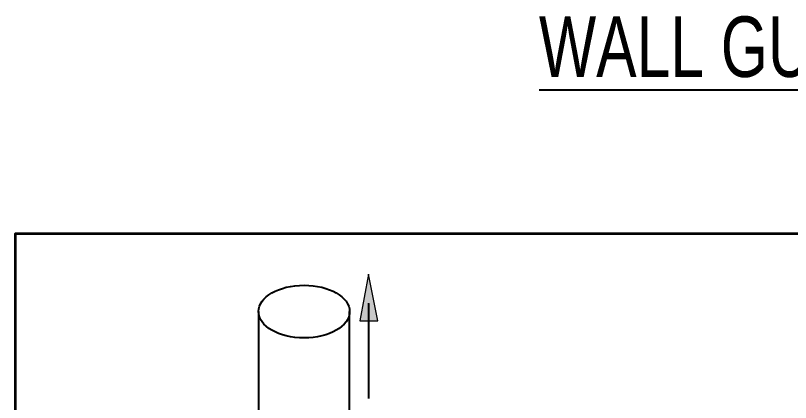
# Model space of a CAD drawing. Header units: inches. Extents: x -9 to 49, y -7 to 10.3.
# Drawn here: x 23.84 to 28.03, y 8.239 to 10.329 of the extents above; entities that cross this region are included whole.
import ezdxf

# ---------------------------------------------------------------- set-up
doc = ezdxf.new("R2010")
doc.units = ezdxf.units.IN
doc.header["$MEASUREMENT"] = 0
for name, color, linetype in [('A-Anno-Titl-Otln', 7, 'Continuous'), ('A-ANNO-TXT', 7, 'Continuous'), ('A-LINE-HVY', 7, 'Continuous'), ('A-LINE-LIGHT', 7, 'Continuous')]:
    doc.layers.add(name, color=color, linetype=linetype)

# ---------------------------------------------------------------- blocks, each defined once
blk = doc.blocks.new('block 193')
at = {"layer": 'A-LINE-HVY', "color": 7, "lineweight": 25}
blk.add_open_spline([(25.1533, 8.7301), (25.1533, 8.6515), (25.2636, 8.5878), (25.3997, 8.5878), (25.5359, 8.5878), (25.6462, 8.6515), (25.6462, 8.7301), (25.6462, 8.8087), (25.5359, 8.8724), (25.3997, 8.8724), (25.2636, 8.8724), (25.1533, 8.8087), (25.1533, 8.7301), (25.1533, 8.7301), (25.1533, 8.7301), (25.1533, 8.7301)], degree=3, knots=[0, 0, 0, 0, 1, 1, 1, 2, 2, 2, 3, 3, 3, 4, 4, 4, 5, 5, 5, 5], dxfattribs=at)
blk = doc.blocks.new('block 195')
at = {"layer": 'A-LINE-HVY', "color": 7, "lineweight": 25}
blk.add_lwpolyline([(25.6462, 7.396), (25.6462, 8.7301)], dxfattribs=at)
blk = doc.blocks.new('block 196')
at = {"layer": 'A-LINE-HVY', "color": 7, "lineweight": 25}
blk.add_lwpolyline([(25.1533, 8.7301), (25.1533, 7.396)], dxfattribs=at)
blk = doc.blocks.new('block 635')
h = blk.add_hatch(color=7)
h.dxf.hatch_style = 2
h.paths.add_polyline_path([(25.7479, 8.7736), (25.7483, 8.7758), (25.7486, 8.7736)])
at = {"lineweight": 0}
blk.add_lwpolyline([(25.7479, 8.7736), (25.7483, 8.7758), (25.7486, 8.7736), (25.7479, 8.7736)], dxfattribs=at)
at = {"color": 7, "lineweight": 25}
blk.add_lwpolyline([(25.7483, 8.7736), (25.7483, 8.2602)], dxfattribs=at)
blk = doc.blocks.new('block 683')
at = {"color": 7, "lineweight": 35}
blk.add_lwpolyline([(23.8395, 0.4805), (23.8395, 9.152), (31.1065, 9.152), (31.1065, 0.4805), (23.8395, 0.4805)], dxfattribs=at)
blk = doc.blocks.new('block 810')
at = {"layer": 'A-ANNO-TXT', "color": 2, "lineweight": 25}
blk.add_lwpolyline([(26.67, 9.9271), (29.003, 9.9271)], dxfattribs=at)
at = {"layer": 'A-ANNO-TXT', "color": 2, "insert": (26.67, 9.9924), "char_height": 0.32663, "attachment_point": 7}
blk.add_mtext('\\fMyriad Pro|b0|i0|c0|p34;\\W0.75;WALL GUARD', dxfattribs=at)
blk = doc.blocks.new('block 874')
at = {"layer": 'A-Anno-Titl-Otln', "color": 7, "lineweight": 35}
blk.add_lwpolyline([(23.8395, -0.5373), (23.8395, 9.152)], dxfattribs=at)
blk = doc.blocks.new('block 875')
at = {"layer": 'A-Anno-Titl-Otln', "color": 7, "lineweight": 35}
blk.add_lwpolyline([(23.8395, 9.152), (31.1065, 9.152)], dxfattribs=at)

msp = doc.modelspace()

# ---------------------------------------------------------------- hatches: boundary and pattern name
at = {"layer": 'A-LINE-LIGHT'}
h = msp.add_hatch(color=7, dxfattribs=at)
h.dxf.hatch_style = 2
h.paths.add_polyline_path([(25.7479, 8.9329), (25.7012, 8.6806), (25.7984, 8.6806)])

# ---------------------------------------------------------------- linework, layer by layer
at = {"layer": 'A-LINE-LIGHT', "lineweight": 0}
msp.add_lwpolyline([(25.7479, 8.9329), (25.7012, 8.6806), (25.7984, 8.6806), (25.7479, 8.9329)], dxfattribs=at)

# ---------------------------------------------------------------- block references
for name in ['block 683', 'block 635']:
    msp.add_blockref(name, (0, 0))
at = {"layer": 'A-Anno-Titl-Otln'}
for name in ['block 874', 'block 875']:
    msp.add_blockref(name, (0, 0), dxfattribs=at)
at = {"layer": 'A-ANNO-TXT'}
msp.add_blockref('block 810', (0, 0), dxfattribs=at)
at = {"layer": 'A-LINE-HVY'}
for name in ['block 193', 'block 196', 'block 195']:
    msp.add_blockref(name, (0, 0), dxfattribs=at)

doc.saveas('drawing.dxf')
